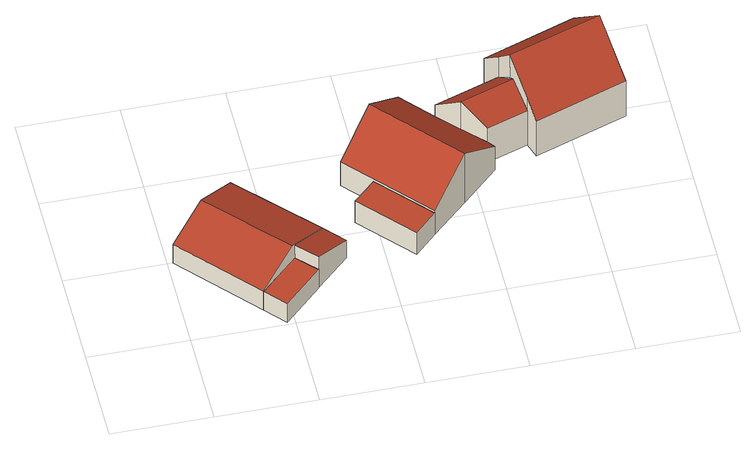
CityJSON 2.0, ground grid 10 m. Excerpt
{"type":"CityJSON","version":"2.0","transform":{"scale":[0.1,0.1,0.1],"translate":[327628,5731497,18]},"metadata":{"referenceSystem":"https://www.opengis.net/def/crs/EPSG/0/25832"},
"CityObjects":{
"building1":{"type":"Building","attributes":{"Gemeindeschluessel":"05170048","Geometrietyp2DReferenz":"3000","function":"31001_2723"},"address":[{"country":"Germany","locality":"Wesel","thoroughfareNumber":"12","thoroughfareName":"Jöckern"}],"children":["building1-1","building1-2"]},
"building1-1":{"type":"BuildingPart","attributes":{"roofType":"3100","measuredHeight":4.36},"parents":["building1"],"geometry":[{"type":"MultiSurface","lod":"2","boundaries":[[[0,1,2,3]],[[4,5,6,7]],[[3,2,5,4]],[[0,8,7]],[[4,9,3]],[[3,9,8,0]],[[7,8,9,4]],[[1,6,5,2]],[[0,10,11,1]],[[6,11,10,7]]],"semantics":{"surfaces":[{"type":"WallSurface"},{"type":"RoofSurface"},{"type":"GroundSurface"},{"type":"ClosureSurface"}],"values":[0,0,0,0,0,1,1,2,0,3]}}]},
"building1-2":{"type":"BuildingPart","attributes":{"roofType":"1000","measuredHeight":2.55},"parents":["building1"],"geometry":[{"type":"Solid","lod":"2","boundaries":[[[[12,13,14,15]],[[7,6,13,12]],[[15,14,11,10]],[[7,12,15,10]],[[13,6,11,14]],[[10,11,6,7]]]],"semantics":{"surfaces":[{"type":"WallSurface"},{"type":"RoofSurface"},{"type":"GroundSurface"},{"type":"ClosureSurface"}],"values":[[0,0,0,1,2,3]]}}]},
"building2":{"type":"Building","attributes":{"Geometrietyp2DReferenz":"3000","Gemeindeschluessel":"05170048","function":"31001_2723","roofType":"2100","measuredHeight":4.1},"address":[{"country":"Germany","locality":"Wesel","thoroughfareNumber":"12","thoroughfareName":"Jöckern"}],"geometry":[{"type":"Solid","lod":"2","boundaries":[[[[16,17,18,19]],[[20,21,17,16]],[[0,22,21,20]],[[19,18,22,0]],[[20,16,19,0]],[[17,21,22,18]]]],"semantics":{"surfaces":[{"type":"WallSurface"},{"type":"RoofSurface"},{"type":"GroundSurface"}],"values":[[0,0,0,0,1,2]]}}]},
"building3":{"type":"Building","attributes":{"Geometrietyp2DReferenz":"3000","Gemeindeschluessel":"05170048","function":"51009_1610","roofType":"1000","measuredHeight":2.84},"geometry":[{"type":"Solid","lod":"2","boundaries":[[[[23,24,25,26]],[[27,28,24,23]],[[29,30,28,27]],[[26,25,30,29]],[[27,23,26,29]],[[24,28,30,25]]]],"semantics":{"surfaces":[{"type":"WallSurface"},{"type":"RoofSurface"},{"type":"GroundSurface"}],"values":[[0,0,0,0,1,2]]}}]},
"building4":{"type":"Building","attributes":{"Geometrietyp2DReferenz":"3000","Gemeindeschluessel":"05170048","function":"31001_2463","roofType":"3100","measuredHeight":6.52},"address":[{"country":"Germany","locality":"Wesel","thoroughfareNumber":"12","thoroughfareName":"Jöckern"}],"geometry":[{"type":"Solid","lod":"2","boundaries":[[[[31,32,33,34]],[[35,36,32,31]],[[37,38,36,35]],[[39,40,38,37]],[[41,42,40,39]],[[43,44,42,41]],[[45,25,44,43]],[[34,33,25,45]],[[41,39,37,35,31,43]],[[34,45,43,31]],[[32,36,38,40,42,44,25,33]]]],"semantics":{"surfaces":[{"type":"WallSurface"},{"type":"RoofSurface"},{"type":"GroundSurface"}],"values":[[0,0,0,0,0,0,0,0,1,1,2]]}}]},
"building5":{"type":"Building","attributes":{"Gemeindeschluessel":"05170048","Geometrietyp2DReferenz":"3000","function":"31001_1010"},"address":[{"country":"Germany","locality":"Wesel","thoroughfareNumber":"12","thoroughfareName":"Jöckern"}],"children":["building5-1","building5-2"]},
"building5-1":{"type":"BuildingPart","attributes":{"roofType":"3100","measuredHeight":9.38},"parents":["building5"],"geometry":[{"type":"MultiSurface","lod":"2","boundaries":[[[46,47,48,49]],[[50,51,47,46]],[[52,53,51,50]],[[54,55,53,52]],[[56,57,55,54]],[[58,59,57,56]],[[58,56,54,52,60]],[[50,46,49,60,52]],[[61,48,47,51,53,55,57,59]],[[58,60,62,63,64]],[[62,61,65,63]],[[65,59,64,63]],[[60,49,66,62]],[[48,61,62,66]]],"semantics":{"surfaces":[{"type":"WallSurface"},{"type":"RoofSurface"},{"type":"GroundSurface"},{"type":"ClosureSurface"}],"values":[0,0,0,0,0,0,1,1,2,0,3,3,0,3]}}]},
"building5-2":{"type":"BuildingPart","attributes":{"roofType":"3100","measuredHeight":6.66},"parents":["building5"],"geometry":[{"type":"MultiSurface","lod":"2","boundaries":[[[67,68,69,70]],[[71,72,68,67]],[[66,48,72,71]],[[70,69,59,64]],[[66,71,67,63]],[[70,64,63,67]],[[68,72,48,65,59,69]],[[63,65,61,62]],[[62,61,48,66]],[[63,64,59,65]]],"semantics":{"surfaces":[{"type":"WallSurface"},{"type":"RoofSurface"},{"type":"GroundSurface"},{"type":"ClosureSurface"}],"values":[0,0,0,0,1,1,2,3,3,3]}}]}
},
"vertices":[
[145,90,27],[145,90,2],[74,165,2],[74,165,27],[5,100,27],[5,100,2],[74,23,2],[74,23,27],[109,57,45],[39,133,45],[111,59,27],[111,59,2],
[92,3,27],[92,3,2],[130,39,2],[130,39,27],
[130,39,44],[130,39,3],[163,70,3],[163,70,27],[111,59,44],[111,59,3],[145,90,3],
[228,61,31],[228,61,2],[250,82,2],[250,82,31],[181,113,31],[181,113,2],[203,134,31],[203,134,2],
[213,197,68],[213,197,2],[178,162,2],[178,162,34],[248,231,34],[248,231,2],[276,199,34],[276,199,2],[317,159,32],[317,159,2],[322,150,34],[322,150,2],[286,116,68],[286,116,2],[250,82,34],
[333,246,51],[333,246,4],[341,221,4],[341,221,77],[425,278,51],[425,278,4],[440,233,98],[440,233,4],[455,189,51],[455,189,4],[363,157,51],[363,157,4],[358,173,67],[358,173,4],[348,202,98],[348,202,4],[348,202,67],[350,197,70],[358,173,50],[350,197,4],[341,221,50],
[296,179,70],[296,179,4],[317,159,4],[317,159,50],[276,199,50],[276,199,4]
]}
